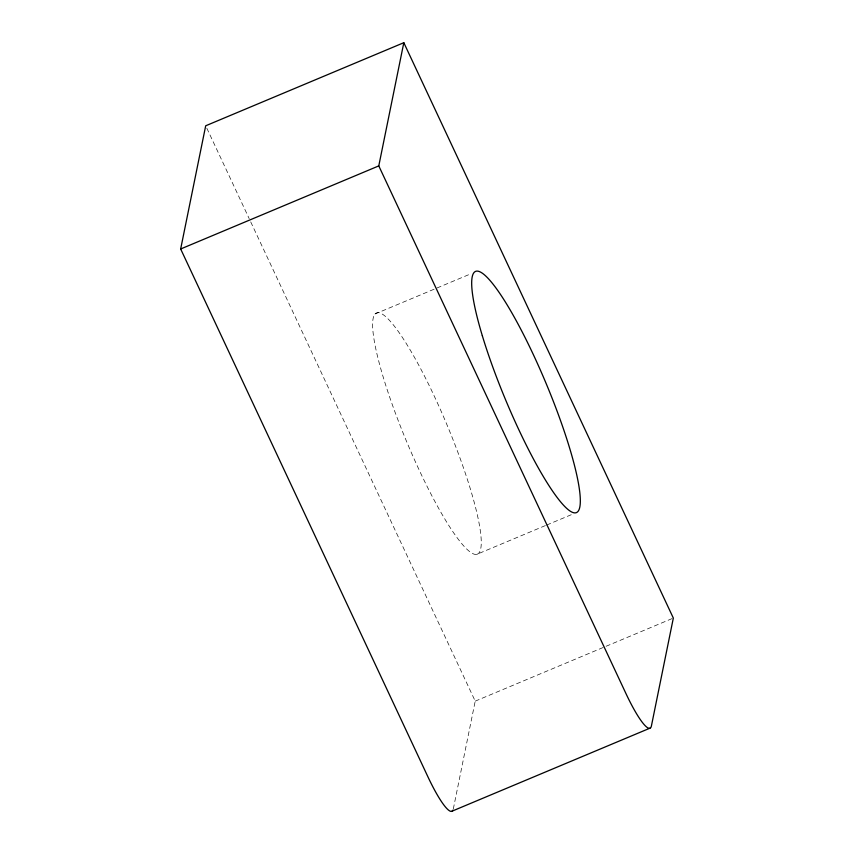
<?xml version="1.0" encoding="UTF-8"?>
<svg xmlns="http://www.w3.org/2000/svg" width="854" height="854" viewBox="0 0 854 854"><rect width="100%" height="100%" fill="white"/><g stroke="black" fill="none" stroke-linecap="round" stroke-linejoin="round"><path stroke-width="0.64" stroke-dasharray="4.27 3.2" d="M453.314 808.951L475.219 701.145L249.763 219.862M375.023 313.984L470.415 273.985M476.927 554.289A130.737 21.852 67.3 0 0 420.787 368.96A130.737 21.852 67.3 0 0 383.275 377.319A130.737 21.852 67.3 0 0 476.927 554.289L545.418 525.573M546.645 525.061L572.319 514.289M475.219 701.145L673.336 618.072M206.817 128.196L249.197 218.656"/><path stroke-width="1.28" d="M452.962 810.104A54.475 9.106 67.3 0 1 427.726 776.403L180.664 248.984L205.697 125.784L403.814 42.7L673.336 618.072L651.431 725.868A54.475 9.106 67.3 0 1 625.843 693.32L378.781 165.9L403.814 42.7M180.664 248.984L378.781 165.9M451.745 811.3L649.862 728.216M482.339 335.782A130.737 21.852 67.3 0 0 575.991 512.752A130.737 21.852 67.3 0 0 519.851 327.424A130.737 21.852 67.3 0 0 482.339 335.782"/></g></svg>
